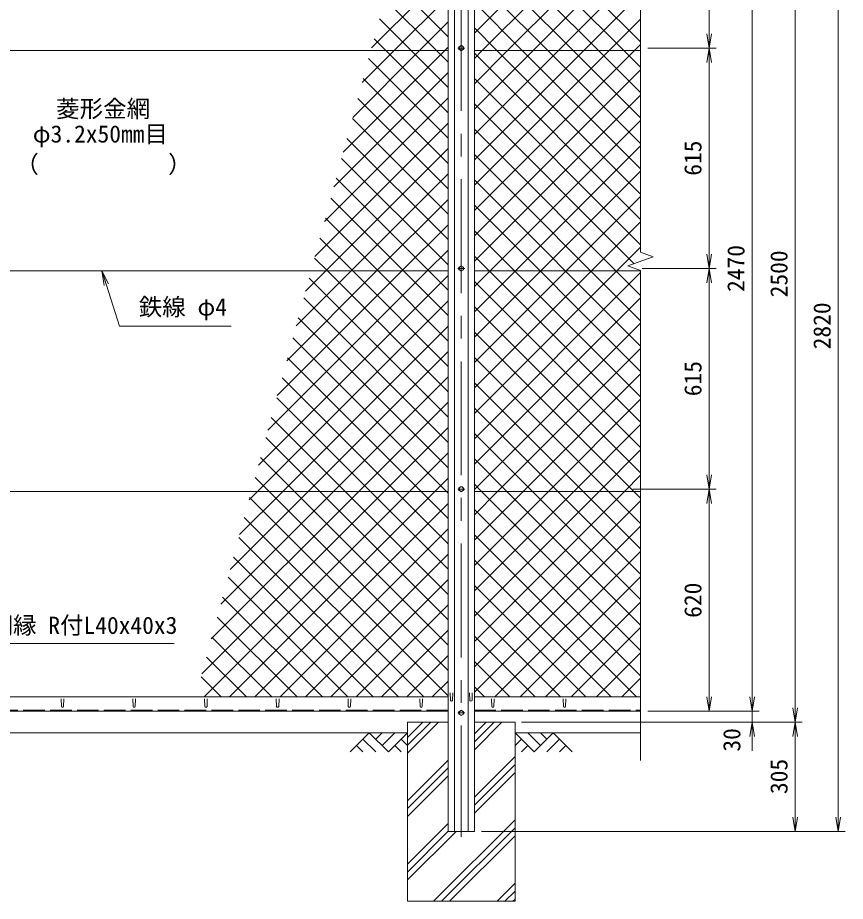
# Model space of a CAD drawing. Units: millimetres at full size. Extents: x -4200 to 4200, y -2970 to 2970.
# Drawn here: x -2622 to -314, y -806 to 1659 of the extents above; entities that cross this region are included whole.
import ezdxf
from ezdxf.enums import TextEntityAlignment as Align

# ---------------------------------------------------------------- set-up
doc = ezdxf.new("R2010")
doc.units = ezdxf.units.MM
doc.header["$LTSCALE"] = 10
doc.linetypes.add('DASHED', pattern=[7.5, 6, -1.5])
doc.linetypes.add('USER1', pattern=[50.8, 31.75, -6.35, 6.35, -6.35])
for name, color, linetype, lineweight in [('0-0_D-STR1', 1, 'Continuous', 18), ('0-1_D-BMK', 2, 'USER1', 13), ('0-2_D-STR-DIM', 7, 'Continuous', 13), ('0-3_D-STR3', 3, 'Continuous', 13), ('0-4_D-BGD', 7, 'Continuous', 18), ('0-5_D-STR4', 7, 'Continuous', 18), ('0-6_D-STR-TXT', 7, 'Continuous', 13), ('0-7_0', 7, 'Continuous', 18), ('0-9_D-STR2', 7, 'Continuous', 13), ('0-A_D-DCR-HCH', 7, 'Continuous', 13)]:
    doc.layers.add(name, color=color, linetype=linetype, lineweight=lineweight)
doc.styles.add('ＭＳ ゴシック', font='')
doc.styles.get('ＭＳ ゴシック').set_extended_font_data('MS Gothic')

# ---------------------------------------------------------------- blocks, each defined once
blk = doc.blocks.new('_Open')
at = {"layer": '0-7_0'}
blk.add_line((-10, 1.667), (0, 0), dxfattribs=at)
blk.add_lwpolyline([(-10, -1.667), (0, 0), (-10, 0)], dxfattribs=at)

msp = doc.modelspace()

# ---------------------------------------------------------------- linework, layer by layer
at = {"layer": '0-0_D-STR1'}
for p, q in [((-1403.97, -611.02), (-1403.97, 2208.98)), ((-1365.97, -611.02), (-1365.97, 2208.98)), ((-1348.47, -611.02), (-1348.47, 2208.98)), ((-3352.47, -236.02), (-1421.47, -236.02)), ((-2499.97, -262.89), (-2500.72, -241.39)), ((-2493.97, -262.89), (-2493.22, -241.39)), ((-2299.97, -262.89), (-2300.72, -241.39)), ((-2293.97, -262.89), (-2293.22, -241.39)), ((-2099.97, -262.89), (-2100.72, -241.39)), ((-2093.97, -262.89), (-2093.22, -241.39)), ((-1899.97, -262.89), (-1900.72, -241.39)), ((-1893.97, -262.89), (-1893.22, -241.39)), ((-1699.97, -262.89), (-1700.72, -241.39)), ((-1693.97, -262.89), (-1693.22, -241.39)), ((-1499.97, -262.89), (-1500.72, -241.39)), ((-1493.97, -262.89), (-1493.22, -241.39)), ((-1414.97, -245.69), (-1415.72, -224.19)), ((-1408.97, -245.69), (-1408.22, -224.19)), ((-1360.97, -245.69), (-1361.72, -224.19)), ((-1354.97, -245.69), (-1354.22, -224.19)), ((-884.97, -236.02), (-1348.47, -236.02)), ((-1299.97, -262.89), (-1300.72, -241.39)), ((-1293.97, -262.89), (-1293.22, -241.39)), ((-1099.97, -262.89), (-1100.72, -241.39)), ((-1093.97, -262.89), (-1093.22, -241.39)), ((-1421.47, -276.02), (-3352.47, -276.02)), ((-1348.47, -276.02), (-884.97, -276.02)), ((-1421.47, -611.02), (-1348.47, -611.02))]:
    msp.add_line(p, q, dxfattribs=at)
at = {"layer": '0-0_D-STR1', "linetype": 'DASHED'}
for p, q in [((-1421.47, -273.02), (-3352.47, -273.02)), ((-1348.47, -273.02), (-884.97, -273.02))]:
    msp.add_line(p, q, dxfattribs=at)
at = {"layer": '0-0_D-STR1'}
msp.add_lwpolyline([(-1421.47, -611.02), (-1421.47, 2208.98), (-1348.47, 2208.98)], dxfattribs=at)
for centre in [(-1411.97, -244.44), (-1357.97, -244.44), (-2496.97, -261.64), (-2296.97, -261.64), (-2096.97, -261.64), (-1896.97, -261.64), (-1696.97, -261.64), (-1496.97, -261.64), (-1296.97, -261.64), (-1096.97, -261.64)]:
    msp.add_arc(centre, 3.25, 202.61986, 337.38014, dxfattribs=at)
at = {"layer": '0-1_D-BMK'}
for p, q in [((-1384.97, 2223.98), (-1384.97, -626.02)), ((-1374.97, 1573.98), (-1394.97, 1573.98)), ((-1374.97, 958.98), (-1394.97, 958.98)), ((-1374.97, 343.98), (-1394.97, 343.98)), ((-1374.97, -280.52), (-1394.97, -280.52))]:
    msp.add_line(p, q, dxfattribs=at)
at = {"layer": '0-2_D-STR-DIM'}
for p, q in [((-884.97, 2258.43), (-884.97, 1004.63)), ((-693.93, 1573.98), (-693.93, 2193.98)), ((-573.93, 2193.98), (-573.93, -276.02)), ((-453.93, 2193.98), (-453.93, -306.02)), ((-333.93, -611.02), (-333.93, 2208.98)), ((-864.97, 1573.98), (-673.93, 1573.98)), ((-864.97, 1573.98), (-673.93, 1573.98)), ((-693.93, 1573.98), (-693.93, 958.98)), ((-920.21, 966.15), (-849.74, 991.81)), ((-849.74, 991.81), (-884.97, 1004.63)), ((-884.97, 953.33), (-920.21, 966.15)), ((-884.97, 953.33), (-884.97, -413.33)), ((-880.5, 958.98), (-673.93, 958.98)), ((-880.5, 958.98), (-673.93, 958.98)), ((-693.93, 958.98), (-693.93, 343.98)), ((-906.1, 343.98), (-673.93, 343.98)), ((-864.97, 343.98), (-673.93, 343.98)), ((-693.93, -276.02), (-693.93, 343.98)), ((-573.93, -236.02), (-573.93, -196.02)), ((-864.97, -276.02), (-673.93, -276.02)), ((-864.97, -276.02), (-553.93, -276.02)), ((-864.97, -276.02), (-553.93, -276.02)), ((-573.93, -276.02), (-573.93, -306.02)), ((-1217.2, -306.02), (-433.93, -306.02)), ((-1214.97, -306.02), (-553.93, -306.02)), ((-1214.97, -306.02), (-433.93, -306.02)), ((-453.93, -306.02), (-453.93, -611.02)), ((-573.93, -346.02), (-573.93, -386.02)), ((-1328.47, -611.02), (-433.93, -611.02)), ((-1328.47, -611.02), (-313.93, -611.02))]:
    msp.add_line(p, q, dxfattribs=at)
at = {"layer": '0-3_D-STR3'}
for p, q in [((-1421.47, 1567.23), (-3352.47, 1567.23)), ((-884.97, 1567.23), (-1348.47, 1567.23)), ((-1421.47, 952.23), (-3352.47, 952.23)), ((-884.97, 952.23), (-1348.47, 952.23)), ((-1384.97, 351.49), (-1391.47, 347.73)), ((-1391.47, 347.73), (-1391.47, 340.23)), ((-1378.47, 347.73), (-1384.97, 351.49)), ((-1378.47, 340.23), (-1378.47, 347.73)), ((-1421.47, 337.23), (-3352.47, 337.23)), ((-1391.47, 340.23), (-1384.97, 336.47)), ((-1384.97, 336.47), (-1378.47, 340.23)), ((-884.97, 337.23), (-1348.47, 337.23)), ((-1384.97, -273.01), (-1391.47, -276.77)), ((-1391.47, -276.77), (-1391.47, -284.27)), ((-1391.47, -284.27), (-1384.97, -288.03)), ((-1378.47, -276.77), (-1384.97, -273.01)), ((-1384.97, -288.03), (-1378.47, -284.27)), ((-1378.47, -284.27), (-1378.47, -276.77))]:
    msp.add_line(p, q, dxfattribs=at)
for points in [[(-1378.47, 1577.73), (-1384.97, 1581.49), (-1391.47, 1577.73), (-1391.47, 1570.23), (-1384.97, 1566.47), (-1378.47, 1570.23)], [(-1378.47, 962.73), (-1384.97, 966.49), (-1391.47, 962.73), (-1391.47, 955.23), (-1384.97, 951.47), (-1378.47, 955.23)]]:
    msp.add_lwpolyline(points, close=True, dxfattribs=at)
for centre in [(-1384.97, 1573.98), (-1384.97, 958.98), (-1384.97, 343.98), (-1384.97, -280.52)]:
    msp.add_circle(centre, 6.25, dxfattribs=at)
at = {"layer": '0-4_D-BGD'}
for p, q in [((-1534.97, -336.02), (-3234.97, -336.02)), ((-1234.97, -336.02), (-884.97, -336.02))]:
    msp.add_line(p, q, dxfattribs=at)
at = {"layer": '0-5_D-STR4'}
for p, q in [((-1534.97, -306.02), (-1534.97, -806.02)), ((-1421.47, -306.02), (-1534.97, -306.02)), ((-1234.97, -306.02), (-1348.47, -306.02)), ((-1234.97, -306.02), (-1234.97, -806.02)), ((-1234.97, -806.02), (-1534.97, -806.02))]:
    msp.add_line(p, q, dxfattribs=at)
at = {"layer": '0-6_D-STR-TXT'}
for points in [[(-2026.95, 798.6), (-2338.28, 798.6), (-2386.37, 950.32)], [(-2185.85, -87.15), (-2883.73, -87.15), (-2929.09, -234.11)]]:
    msp.add_lwpolyline(points, dxfattribs=at)
at = {"layer": '0-9_D-STR2'}
for p, q in [((-1348.47, 1615.78), (-884.97, 2079.28)), ((-884.97, 1591.05), (-1348.47, 2054.55)), ((-1326.31, 1567.23), (-884.97, 2008.57)), ((-931.86, 1567.23), (-1348.47, 1983.84)), ((-1255.6, 1567.23), (-884.97, 1937.85)), ((-1002.57, 1567.23), (-1348.47, 1913.13)), ((-1184.89, 1567.23), (-884.97, 1867.14)), ((-1073.28, 1567.23), (-1348.47, 1842.42)), ((-1635.15, 1574.75), (-1421.47, 1788.42)), ((-1114.18, 1567.23), (-884.97, 1796.43)), ((-1421.47, 1605.39), (-1583.06, 1766.97)), ((-1143.99, 1567.23), (-1348.47, 1771.71)), ((-1043.47, 1567.23), (-884.97, 1725.72)), ((-1454.03, 1567.23), (-1598.13, 1711.33)), ((-1571.96, 1567.23), (-1421.47, 1717.71)), ((-1214.7, 1567.23), (-1348.47, 1701)), ((-1524.74, 1567.23), (-1613.21, 1655.7)), ((-972.76, 1567.23), (-884.97, 1655.01)), ((-1501.25, 1567.23), (-1421.47, 1647)), ((-1285.41, 1567.23), (-1348.47, 1630.29)), ((-1595.45, 1567.23), (-1628.29, 1600.07)), ((-902.05, 1567.23), (-884.97, 1584.3)), ((-1714.02, 1283.75), (-1430.54, 1567.23)), ((-1687.73, 1380.75), (-1501.25, 1567.23)), ((-1661.44, 1477.75), (-1571.96, 1567.23)), ((-1421.47, 1393.25), (-1595.45, 1567.23)), ((-1421.47, 1463.96), (-1524.74, 1567.23)), ((-1421.47, 1534.67), (-1454.03, 1567.23)), ((-1430.54, 1567.23), (-1421.47, 1576.29)), ((-1348.47, 1545.07), (-1326.31, 1567.23)), ((-1348.47, 1474.35), (-1255.6, 1567.23)), ((-1348.47, 1403.64), (-1184.89, 1567.23)), ((-1348.47, 1332.93), (-1114.18, 1567.23)), ((-1348.47, 1262.22), (-1043.47, 1567.23)), ((-1348.47, 1191.51), (-972.76, 1567.23)), ((-1348.47, 1120.8), (-902.05, 1567.23)), ((-884.97, 1096.08), (-1348.47, 1559.58)), ((-884.97, 1166.79), (-1285.41, 1567.23)), ((-884.97, 1237.5), (-1214.7, 1567.23)), ((-884.97, 1308.21), (-1143.99, 1567.23)), ((-884.97, 1378.92), (-1073.28, 1567.23)), ((-884.97, 1449.63), (-1002.57, 1567.23)), ((-884.97, 1520.34), (-931.86, 1567.23)), ((-1421.47, 1322.54), (-1643.37, 1544.43)), ((-1740.31, 1186.75), (-1421.47, 1505.58)), ((-1348.47, 1050.09), (-884.97, 1513.59)), ((-1421.47, 1251.83), (-1658.44, 1488.8)), ((-884.97, 1025.37), (-1348.47, 1488.87)), ((-1766.6, 1089.75), (-1421.47, 1434.87)), ((-1421.47, 1181.12), (-1673.52, 1433.17)), ((-1348.47, 979.38), (-884.97, 1442.88)), ((-902.81, 972.49), (-1348.47, 1418.16)), ((-1792.89, 992.75), (-1421.47, 1364.16)), ((-1421.47, 1110.41), (-1688.6, 1377.54)), ((-1348.47, 908.67), (-884.97, 1372.17)), ((-884.97, 883.95), (-1348.47, 1347.45)), ((-1421.47, 1039.7), (-1703.68, 1321.9)), ((-1762.69, 952.23), (-1421.47, 1293.45)), ((-1348.47, 837.96), (-884.97, 1301.46)), ((-1421.47, 968.99), (-1718.76, 1266.27)), ((-884.97, 813.24), (-1348.47, 1276.74)), ((-1475.43, 952.23), (-1733.83, 1210.64)), ((-1691.98, 952.23), (-1421.47, 1222.74)), ((-1348.47, 767.25), (-884.97, 1230.75)), ((-884.97, 742.53), (-1348.47, 1206.03)), ((-1348.47, 696.54), (-884.97, 1160.04)), ((-1546.14, 952.23), (-1748.91, 1155)), ((-1621.27, 952.23), (-1421.47, 1152.03)), ((-884.97, 671.82), (-1348.47, 1135.32)), ((-1616.85, 952.23), (-1763.99, 1099.37)), ((-1348.47, 625.83), (-884.97, 1089.33)), ((-1550.56, 952.23), (-1421.47, 1081.32)), ((-884.97, 601.1), (-1348.47, 1064.6)), ((-1687.56, 952.23), (-1779.07, 1043.74)), ((-1479.85, 952.23), (-1421.47, 1010.61)), ((-1348.47, 555.12), (-884.97, 1018.62)), ((-1758.27, 952.23), (-1794.14, 988.11)), ((-884.97, 530.39), (-1348.47, 993.89)), ((-850.96, 991.36), (-852.37, 992.76)), ((-1950.62, 410.75), (-1421.47, 939.9)), ((-1924.33, 507.75), (-1479.85, 952.23)), ((-1898.04, 604.75), (-1550.56, 952.23)), ((-1871.75, 701.75), (-1621.27, 952.23)), ((-1845.46, 798.75), (-1691.98, 952.23)), ((-1819.18, 895.75), (-1762.69, 952.23)), ((-1421.47, 615.44), (-1758.27, 952.23)), ((-1421.47, 686.15), (-1687.56, 952.23)), ((-1421.47, 756.86), (-1616.85, 952.23)), ((-1421.47, 827.57), (-1546.14, 952.23)), ((-1421.47, 898.28), (-1475.43, 952.23)), ((-1348.47, 484.41), (-884.97, 947.91)), ((-1421.47, 544.72), (-1809.22, 932.47)), ((-884.97, 459.68), (-1348.47, 923.18)), ((-1953.43, 337.23), (-1421.47, 869.19)), ((-1421.47, 474.01), (-1824.3, 876.84)), ((-1348.47, 413.69), (-884.97, 877.19)), ((-884.97, 388.97), (-1348.47, 852.47)), ((-1421.47, 403.3), (-1839.38, 821.21)), ((-1882.72, 337.23), (-1421.47, 798.47)), ((-1348.47, 342.98), (-884.97, 806.48)), ((-1426.11, 337.23), (-1854.46, 765.57)), ((-903.94, 337.23), (-1348.47, 781.76)), ((-1812.01, 337.23), (-1421.47, 727.76)), ((-1283.52, 337.23), (-884.97, 735.77)), ((-1496.82, 337.23), (-1869.53, 709.94)), ((-974.65, 337.23), (-1348.47, 711.05)), ((-1567.53, 337.23), (-1884.61, 654.31)), ((-1741.3, 337.23), (-1421.47, 657.05)), ((-1212.81, 337.23), (-884.97, 665.06)), ((-1045.36, 337.23), (-1348.47, 640.34)), ((-1638.24, 337.23), (-1899.69, 598.68)), ((-1142.1, 337.23), (-884.97, 594.35)), ((-1670.59, 337.23), (-1421.47, 586.34)), ((-1116.07, 337.23), (-1348.47, 569.63)), ((-1708.95, 337.23), (-1914.77, 543.04)), ((-1071.39, 337.23), (-884.97, 523.64)), ((-1599.88, 337.23), (-1421.47, 515.63)), ((-1186.78, 337.23), (-1348.47, 498.92)), ((-1779.66, 337.23), (-1929.84, 487.41)), ((-1529.17, 337.23), (-1421.47, 444.92)), ((-1000.68, 337.23), (-884.97, 452.93)), ((-1850.38, 337.23), (-1944.92, 431.78)), ((-1257.5, 337.23), (-1348.47, 428.21)), ((-1921.09, 337.23), (-1960, 376.14)), ((-1458.46, 337.23), (-1421.47, 374.21)), ((-929.96, 337.23), (-884.97, 382.22)), ((-1328.21, 337.23), (-1348.47, 357.5)), ((-2108.36, -171.25), (-1599.88, 337.23)), ((-2102.42, -236.02), (-1529.17, 337.23)), ((-2082.07, -74.25), (-1670.59, 337.23)), ((-2055.78, 22.75), (-1741.3, 337.23)), ((-2031.71, -236.02), (-1458.46, 337.23)), ((-2029.49, 119.75), (-1812.01, 337.23)), ((-2003.2, 216.75), (-1882.72, 337.23)), ((-1976.91, 313.75), (-1953.43, 337.23)), ((-1421.47, -233.09), (-1975.08, 320.51)), ((-1421.47, -162.38), (-1921.09, 337.23)), ((-1421.47, -91.67), (-1850.38, 337.23)), ((-1421.47, -20.96), (-1779.66, 337.23)), ((-1421.47, 49.75), (-1708.95, 337.23)), ((-1421.47, 120.46), (-1638.24, 337.23)), ((-1421.47, 191.17), (-1567.53, 337.23)), ((-1421.47, 261.88), (-1496.82, 337.23)), ((-1421.47, 332.59), (-1426.11, 337.23)), ((-1348.47, 272.27), (-1283.52, 337.23)), ((-1348.47, 201.56), (-1212.81, 337.23)), ((-1348.47, 130.85), (-1142.1, 337.23)), ((-1348.47, 60.14), (-1071.39, 337.23)), ((-1348.47, -10.57), (-1000.68, 337.23)), ((-1348.47, -81.28), (-929.96, 337.23)), ((-884.97, -106), (-1328.21, 337.23)), ((-884.97, -35.29), (-1257.5, 337.23)), ((-884.97, 35.42), (-1186.78, 337.23)), ((-884.97, 106.13), (-1116.07, 337.23)), ((-884.97, 176.84), (-1045.36, 337.23)), ((-884.97, 247.55), (-974.65, 337.23)), ((-884.97, 318.26), (-903.94, 337.23)), ((-1961, -236.02), (-1421.47, 303.5)), ((-1348.47, -151.99), (-884.97, 311.51)), ((-884.97, -176.71), (-1348.47, 286.79)), ((-1489.26, -236.02), (-1990.16, 264.88)), ((-1890.28, -236.02), (-1421.47, 232.79)), ((-1348.47, -222.7), (-884.97, 240.8)), ((-1559.97, -236.02), (-2005.23, 209.24)), ((-896.38, -236.02), (-1348.47, 216.08)), ((-1630.68, -236.02), (-2020.31, 153.61)), ((-1819.57, -236.02), (-1421.47, 162.08)), ((-1291.08, -236.02), (-884.97, 170.09)), ((-967.09, -236.02), (-1348.47, 145.37)), ((-1220.37, -236.02), (-884.97, 99.38)), ((-1701.39, -236.02), (-2035.39, 97.98)), ((-1748.86, -236.02), (-1421.47, 91.37)), ((-1037.8, -236.02), (-1348.47, 74.66)), ((-1772.1, -236.02), (-2050.47, 42.35)), ((-1149.66, -236.02), (-884.97, 28.67)), ((-1678.15, -236.02), (-1421.47, 20.66)), ((-1108.51, -236.02), (-1348.47, 3.94)), ((-1842.81, -236.02), (-2065.54, -13.29)), ((-1078.95, -236.02), (-884.97, -42.04)), ((-1913.52, -236.02), (-2080.62, -68.92)), ((-1607.44, -236.02), (-1421.47, -50.05)), ((-1179.22, -236.02), (-1348.47, -66.77)), ((-1536.73, -236.02), (-1421.47, -120.76)), ((-1008.24, -236.02), (-884.97, -112.75)), ((-1984.23, -236.02), (-2095.7, -124.55)), ((-1249.93, -236.02), (-1348.47, -137.48)), ((-2054.94, -236.02), (-2110.78, -180.19)), ((-1466.02, -236.02), (-1421.47, -191.47)), ((-937.53, -236.02), (-884.97, -183.47)), ((-1320.64, -236.02), (-1348.47, -208.19)), ((-2125.65, -236.02), (-2125.86, -235.82))]:
    msp.add_line(p, q, dxfattribs=at)
at = {"layer": '0-A_D-DCR-HCH'}
for p, q in [((-1534.97, -392.81), (-1448.19, -306.02)), ((-1534.97, -370.71), (-1470.29, -306.02)), ((-1534.97, -348.61), (-1492.38, -306.02)), ((-1348.47, -383.08), (-1271.41, -306.02)), ((-1348.47, -360.98), (-1293.51, -306.02)), ((-1348.47, -338.89), (-1315.61, -306.02)), ((-1641.4, -336.02), (-1694.61, -389.23)), ((-1641.4, -336.02), (-1588.19, -389.23)), ((-1623.66, -353.76), (-1605.92, -336.02)), ((-1605.92, -371.5), (-1570.45, -336.02)), ((-1588.19, -389.23), (-1534.97, -336.02)), ((-1181.76, -389.23), (-1234.97, -336.02)), ((-1164.03, -371.5), (-1199.5, -336.02)), ((-1128.55, -336.02), (-1181.76, -389.23)), ((-1146.2, -353.85), (-1164.03, -336.02)), ((-1128.55, -336.02), (-1075.34, -389.23)), ((-1659.14, -353.76), (-1623.5, -389.23)), ((-1552.71, -353.76), (-1534.97, -371.41)), ((-1217.24, -353.76), (-1234.97, -371.41)), ((-1110.81, -353.76), (-1146.45, -389.23)), ((-1676.87, -371.5), (-1659.05, -389.23)), ((-1570.45, -371.5), (-1552.63, -389.23)), ((-1199.5, -371.5), (-1217.32, -389.23)), ((-1093.08, -371.5), (-1110.89, -389.23)), ((-1534.97, -525.39), (-1421.47, -411.89)), ((-1348.47, -515.66), (-1234.97, -402.16)), ((-1534.97, -547.48), (-1421.47, -433.98)), ((-1348.47, -537.76), (-1234.97, -424.26)), ((-1534.97, -569.58), (-1421.47, -456.08)), ((-1348.47, -559.86), (-1234.97, -446.36)), ((-1534.97, -702.16), (-1421.47, -588.66)), ((-1462.05, -806.02), (-1234.97, -578.94)), ((-1534.97, -724.26), (-1421.47, -610.76)), ((-1534.97, -746.36), (-1399.64, -611.02)), ((-1439.96, -806.02), (-1234.97, -601.04)), ((-1417.86, -806.02), (-1234.97, -623.14)), ((-1285.28, -806.02), (-1234.97, -755.72)), ((-1263.18, -806.02), (-1234.97, -777.81)), ((-1241.08, -806.02), (-1234.97, -799.91))]:
    msp.add_line(p, q, dxfattribs=at)

# ---------------------------------------------------------------- block references
at = {"layer": '0-2_D-STR-DIM', "xscale": 4, "yscale": 4}
for p, rotation in [((-693.93, 1573.98), 270), ((-693.93, 1573.98), 90), ((-693.93, 958.98), 270), ((-693.93, 958.98), 90), ((-693.93, 343.98), 270), ((-693.93, 343.98), 90), ((-693.93, -276.02), 270), ((-573.93, -276.02), 270), ((-573.93, -276.02), 270), ((-453.93, -306.02), 270), ((-573.93, -306.02), 90), ((-453.93, -306.02), 90), ((-453.93, -611.02), 270), ((-333.93, -611.02), 270)]:
    msp.add_blockref('_Open', p, dxfattribs=dict(at, rotation=rotation))
at = {"layer": '0-6_D-STR-TXT', "xscale": 4, "yscale": 4, "rotation": 107.58773}
msp.add_blockref('_Open', (-2386.97, 952.23), dxfattribs=at)

# ---------------------------------------------------------------- texts
at = {"layer": '0-2_D-STR-DIM', "style": 'ＭＳ ゴシック'}
for s, p in [('615', (-700.68, 1217.86)), ('2470', (-580.68, 893.71)), ('2500', (-460.68, 878.71)), ('2820', (-340.68, 733.71)), ('615', (-700.68, 602.86)), ('620', (-700.68, -15.28)), ('30', (-592.19, -388.45)), ('305', (-460.68, -506.76))]:
    msp.add_text(s, height=48.09, rotation=90, dxfattribs=at).set_placement(p, align=Align.BOTTOM_LEFT)
at = {"layer": '0-6_D-STR-TXT', "style": 'ＭＳ ゴシック'}
for s, p in [('菱形金網', (-2514.92, 1366.47)), ('φ3.2x50mm目', (-2579.9, 1296.03)), ('（\u3000\u3000   \u3000\u3000）', (-2628.63, 1211.56)), ('鉄線 φ4', (-2284.56, 813.47)), ('爪付胴縁 R付L40x40x3', (-2831.79, -74.57))]:
    msp.add_text(s, height=48.09, dxfattribs=at).set_placement(p, align=Align.BOTTOM_LEFT)

doc.saveas('drawing.dxf')
